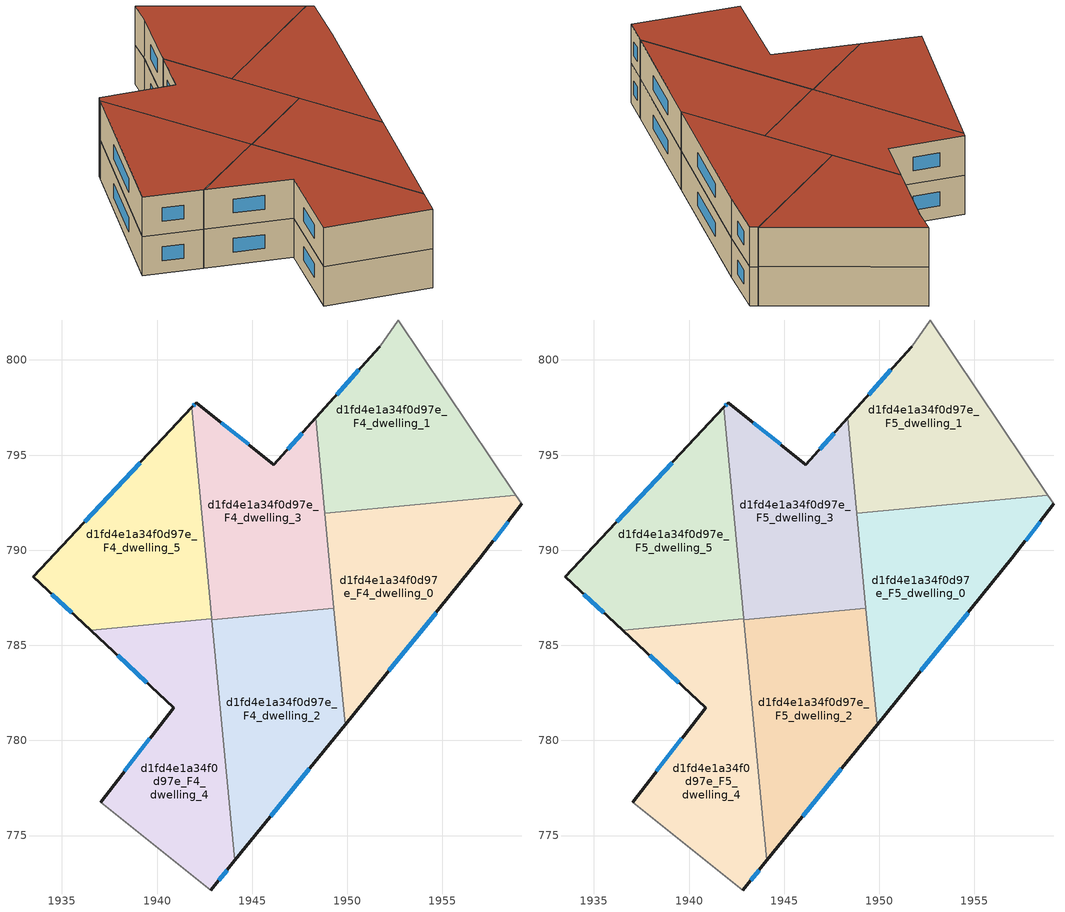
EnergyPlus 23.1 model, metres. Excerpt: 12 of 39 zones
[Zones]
d1fd4e1a34f0d97e_F4_dwelling_0
 floor to d1fd4e1a34f0d97e_F3_dwelling_0 (EU_floor_Construction): 1958.86,792.89 1959.17,792.43 1956.98,789.57 1949.88,780.82 1948.82,791.94 z12
 wall outside (EU_wall_Construction): 1949.88,780.82 1956.98,789.57 1959.17,792.43 z12:15
 wall to d1fd4e1a34f0d97e_F4_dwelling_1 (EU_wall_Construction): 1958.86,792.89 1948.82,791.94 z12:15
 wall adiabatic (EU_wall_Construction): 1959.17,792.43 1958.86,792.89 z12:15
 wall to d1fd4e1a34f0d97e_F4_dwelling_2 (EU_wall_Construction): 1949.3,786.95 1949.88,780.82 z12:15
 wall to d1fd4e1a34f0d97e_F4_dwelling_3 (EU_wall_Construction): 1948.83,791.94 1949.3,786.95 z12:15
 window (EU_Window_Construction): 1957.69,790.5 1958.45,791.5 / 1952.19,783.67 1954.67,786.72 z12.98:14.02
d1fd4e1a34f0d97e_F4_dwelling_1
 floor to d1fd4e1a34f0d97e_F3_dwelling_1 (EU_floor_Construction): 1952.69,802.1 1958.86,792.89 1948.82,791.94 1948.35,796.96 1951.7,800.7 z12
 wall outside (EU_wall_Construction): 1951.7,800.7 1948.35,796.96 z12:15
 wall adiabatic (EU_wall_Construction): 1958.86,792.89 1952.69,802.1 1951.7,800.7 z12:15
 wall to d1fd4e1a34f0d97e_F4_dwelling_3 (EU_wall_Construction): 1948.35,796.96 1948.82,791.94 z12:15
 window (EU_Window_Construction): 1950.61,799.48 1949.44,798.17 z12.98:14.02
d1fd4e1a34f0d97e_F4_dwelling_2
 floor to d1fd4e1a34f0d97e_F3_dwelling_2 (EU_floor_Construction): 1949.3,786.95 1949.88,780.82 1944.09,773.69 1942.89,786.34 z12
 wall outside (EU_wall_Construction): 1944.09,773.69 1949.88,780.82 z12:15
 wall to d1fd4e1a34f0d97e_F4_dwelling_3 (EU_wall_Construction): 1949.3,786.95 1942.89,786.34 z12:15
 wall to d1fd4e1a34f0d97e_F4_dwelling_4 (EU_wall_Construction): 1942.89,786.34 1944.09,773.69 z12:15
 window (EU_Window_Construction): 1945.97,776.01 1948,778.5 z12.98:14.02
d1fd4e1a34f0d97e_F4_dwelling_3
 floor to d1fd4e1a34f0d97e_F3_dwelling_3 (EU_floor_Construction): 1948.35,796.96 1949.3,786.95 1942.89,786.34 1941.82,797.5 1942.06,797.75 1946.15,794.5 z12
 wall outside (EU_wall_Construction): 1948.35,796.96 1946.15,794.5 1942.06,797.75 1941.82,797.5 z12:15
 wall to d1fd4e1a34f0d97e_F4_dwelling_5 (EU_wall_Construction): 1941.82,797.5 1942.88,786.4 z12:15
 wall to d1fd4e1a34f0d97e_F4_dwelling_4 (EU_wall_Construction): 1942.88,786.4 1942.88,786.34 z12:15
 window (EU_Window_Construction): 1941.98,797.67 1941.9,797.59 / 1944.82,795.56 1943.39,796.7 / 1947.63,796.16 1946.86,795.3 z12.98:14.02
d1fd4e1a34f0d97e_F4_dwelling_4
 floor to d1fd4e1a34f0d97e_F3_dwelling_4 (EU_floor_Construction): 1942.88,786.4 1944.09,773.69 1942.83,772.13 1937.03,776.76 1940.87,781.72 1936.5,785.8 z12
 wall outside (EU_wall_Construction): 1942.83,772.13 1944.09,773.69 / 1936.5,785.8 1940.87,781.72 1937.03,776.76 z12:15
 wall adiabatic (EU_wall_Construction): 1937.03,776.76 1942.83,772.13 z12:15
 wall to d1fd4e1a34f0d97e_F4_dwelling_5 (EU_wall_Construction): 1942.88,786.4 1936.5,785.8 z12:15
 window (EU_Window_Construction): 1943.24,772.64 1943.68,773.18 / 1939.62,780.1 1938.28,778.37 / 1937.92,784.47 1939.45,783.04 z12.98:14.02
d1fd4e1a34f0d97e_F4_dwelling_5
 floor to d1fd4e1a34f0d97e_F3_dwelling_5 (EU_floor_Construction): 1941.82,797.5 1942.88,786.4 1936.5,785.8 1933.5,788.61 z12
 wall outside (EU_wall_Construction): 1941.82,797.5 1933.5,788.61 1936.5,785.8 z12:15
 window (EU_Window_Construction): 1934.47,787.69 1935.52,786.71 / 1939.12,794.61 1936.2,791.5 z12.98:14.02
d1fd4e1a34f0d97e_F5_dwelling_0
 floor to d1fd4e1a34f0d97e_F4_dwelling_0 (EU_floor_Construction): 1958.86,792.89 1959.17,792.43 1956.98,789.57 1949.88,780.82 1948.82,791.94 z15
 wall outside (EU_wall_Construction): 1949.88,780.82 1956.98,789.57 1959.17,792.43 z15:18
 wall to d1fd4e1a34f0d97e_F5_dwelling_1 (EU_wall_Construction): 1958.86,792.89 1948.82,791.94 z15:18
 wall adiabatic (EU_wall_Construction): 1959.17,792.43 1958.86,792.89 z15:18
 wall to d1fd4e1a34f0d97e_F5_dwelling_2 (EU_wall_Construction): 1949.3,786.95 1949.88,780.82 z15:18
 wall to d1fd4e1a34f0d97e_F5_dwelling_3 (EU_wall_Construction): 1948.83,791.94 1949.3,786.95 z15:18
 window (EU_Window_Construction): 1957.69,790.5 1958.45,791.5 / 1952.19,783.67 1954.67,786.72 z15.98:17.02
 roof outside (EU_roof_Construction): 1956.98,789.57 1959.17,792.43 1958.86,792.89 1948.82,791.94 1949.88,780.82 z18
d1fd4e1a34f0d97e_F5_dwelling_1
 floor to d1fd4e1a34f0d97e_F4_dwelling_1 (EU_floor_Construction): 1952.69,802.1 1958.86,792.89 1948.82,791.94 1948.35,796.96 1951.7,800.7 z15
 wall outside (EU_wall_Construction): 1951.7,800.7 1948.35,796.96 z15:18
 wall adiabatic (EU_wall_Construction): 1958.86,792.89 1952.69,802.1 1951.7,800.7 z15:18
 wall to d1fd4e1a34f0d97e_F5_dwelling_3 (EU_wall_Construction): 1948.35,796.96 1948.82,791.94 z15:18
 window (EU_Window_Construction): 1950.61,799.48 1949.44,798.17 z15.98:17.02
 roof outside (EU_roof_Construction): 1958.86,792.89 1952.69,802.1 1951.7,800.7 1948.35,796.96 1948.82,791.94 z18
d1fd4e1a34f0d97e_F5_dwelling_2
 floor to d1fd4e1a34f0d97e_F4_dwelling_2 (EU_floor_Construction): 1949.3,786.95 1949.88,780.82 1944.09,773.69 1942.89,786.34 z15
 wall outside (EU_wall_Construction): 1944.09,773.69 1949.88,780.82 z15:18
 wall to d1fd4e1a34f0d97e_F5_dwelling_3 (EU_wall_Construction): 1949.3,786.95 1942.89,786.34 z15:18
 wall to d1fd4e1a34f0d97e_F5_dwelling_4 (EU_wall_Construction): 1942.89,786.34 1944.09,773.69 z15:18
 window (EU_Window_Construction): 1945.97,776.01 1948,778.5 z15.98:17.02
 roof outside (EU_roof_Construction): 1944.09,773.69 1949.88,780.82 1949.3,786.95 1942.89,786.34 z18
d1fd4e1a34f0d97e_F5_dwelling_3
 floor to d1fd4e1a34f0d97e_F4_dwelling_3 (EU_floor_Construction): 1948.35,796.96 1949.3,786.95 1942.89,786.34 1941.82,797.5 1942.06,797.75 1946.15,794.5 z15
 wall outside (EU_wall_Construction): 1948.35,796.96 1946.15,794.5 1942.06,797.75 1941.82,797.5 z15:18
 wall to d1fd4e1a34f0d97e_F5_dwelling_5 (EU_wall_Construction): 1941.82,797.5 1942.88,786.4 z15:18
 wall to d1fd4e1a34f0d97e_F5_dwelling_4 (EU_wall_Construction): 1942.88,786.4 1942.88,786.34 z15:18
 window (EU_Window_Construction): 1941.98,797.67 1941.9,797.59 / 1944.82,795.56 1943.39,796.7 / 1947.63,796.16 1946.86,795.3 z15.98:17.02
 roof outside (EU_roof_Construction): 1949.3,786.95 1948.35,796.96 1946.15,794.5 1942.06,797.75 1941.82,797.5 1942.89,786.34 z18
d1fd4e1a34f0d97e_F5_dwelling_4
 floor to d1fd4e1a34f0d97e_F4_dwelling_4 (EU_floor_Construction): 1942.88,786.4 1944.09,773.69 1942.83,772.13 1937.03,776.76 1940.87,781.72 1936.5,785.8 z15
 wall outside (EU_wall_Construction): 1942.83,772.13 1944.09,773.69 / 1936.5,785.8 1940.87,781.72 1937.03,776.76 z15:18
 wall adiabatic (EU_wall_Construction): 1937.03,776.76 1942.83,772.13 z15:18
 wall to d1fd4e1a34f0d97e_F5_dwelling_5 (EU_wall_Construction): 1942.88,786.4 1936.5,785.8 z15:18
 window (EU_Window_Construction): 1943.24,772.64 1943.68,773.18 / 1939.62,780.1 1938.28,778.37 / 1937.92,784.47 1939.45,783.04 z15.98:17.02
 roof outside (EU_roof_Construction): 1942.83,772.13 1944.09,773.69 1942.88,786.4 1936.5,785.8 1940.87,781.72 1937.03,776.76 z18
d1fd4e1a34f0d97e_F5_dwelling_5
 floor to d1fd4e1a34f0d97e_F4_dwelling_5 (EU_floor_Construction): 1941.82,797.5 1942.88,786.4 1936.5,785.8 1933.5,788.61 z15
 wall outside (EU_wall_Construction): 1941.82,797.5 1933.5,788.61 1936.5,785.8 z15:18
 window (EU_Window_Construction): 1934.47,787.69 1935.52,786.71 / 1939.12,794.61 1936.2,791.5 z15.98:17.02
 roof outside (EU_roof_Construction): 1942.88,786.4 1941.82,797.5 1933.5,788.61 1936.5,785.8 z18
[Building]
EU S2 Campaign: North Axis=0; Terrain=City; Solar Distribution=FullExterior
[Site:Location]
Bologna: Latitude=44.5; Longitude=11.25; Time Zone=1; Elevation=37
[SizingPeriod:WeatherFileDays]
AnnualSizingPeriod: Begin Month=1; Begin Day of Month=1; End Month=12; End Day of Month=31; Day of Week for Start Day=Monday; Use Weather File Daylight Saving Period=No; Use Weather File Rain and Snow Indicators=No
[MATERIAL]
EU_InternalMass_Material: Roughness=MediumRough; Thickness=0.1; Conductivity=1; Density=1800; Specific Heat=900; Thermal Absorptance=0.9; Solar Absorptance=0.7; Visible Absorptance=0.7
[MATERIAL:NOMASS] Roughness=MediumRough; Thermal Absorptance=0.9; Solar Absorptance=0.7; Visible Absorptance=0.7
Name | Thermal Resistance
EU_wall_NoMass | 0.905828
EU_roof_NoMass | 0.37593
EU_floor_NoMass | 0.67114
[WINDOWMATERIAL:SIMPLEGLAZINGSYSTEM]
EU_Window_SimpleGlazing: UFactor=4.52486; Solar Heat Gain Coefficient=0.85; Visible Transmittance=0.85
[CONSTRUCTION]
EU_wall_Construction: EU_wall_NoMass
EU_roof_Construction: EU_roof_NoMass
EU_floor_Construction: EU_floor_NoMass
EU_Window_Construction: EU_Window_SimpleGlazing
EU_InternalMass_Construction: EU_InternalMass_Material
[ZONE] Type=1; Multiplier=1; Ceiling Height=autocalculate; Floor Area=autocalculate; Part of Total Floor Area=Yes
Name | Volume
d1fd4e1a34f0d97e_F4_dwelling_0; d1fd4e1a34f0d97e_F5_dwelling_0 | 182.363
d1fd4e1a34f0d97e_F4_dwelling_1; d1fd4e1a34f0d97e_F5_dwelling_1 | 182.381
d1fd4e1a34f0d97e_F4_dwelling_2; d1fd4e1a34f0d97e_F5_dwelling_2 | 182.365
d1fd4e1a34f0d97e_F4_dwelling_3; d1fd4e1a34f0d97e_F5_dwelling_3 | 182.358
d1fd4e1a34f0d97e_F4_dwelling_4; d1fd4e1a34f0d97e_F5_dwelling_4 | 182.347
d1fd4e1a34f0d97e_F4_dwelling_5; d1fd4e1a34f0d97e_F5_dwelling_5 | 182.35
[INTERNALMASS] Construction=EU_InternalMass_Construction
Name | Zone or ZoneList | Surface Area
d1fd4e1a34f0d97e_F4_dwelling_0_EU_InternalMass | d1fd4e1a34f0d97e_F4_dwelling_0 | 60.7877
d1fd4e1a34f0d97e_F4_dwelling_1_EU_InternalMass | d1fd4e1a34f0d97e_F4_dwelling_1 | 60.7942
d1fd4e1a34f0d97e_F4_dwelling_2_EU_InternalMass | d1fd4e1a34f0d97e_F4_dwelling_2 | 60.7881
d1fd4e1a34f0d97e_F4_dwelling_3_EU_InternalMass | d1fd4e1a34f0d97e_F4_dwelling_3 | 60.7861
d1fd4e1a34f0d97e_F4_dwelling_4_EU_InternalMass | d1fd4e1a34f0d97e_F4_dwelling_4 | 60.7826
d1fd4e1a34f0d97e_F4_dwelling_5_EU_InternalMass | d1fd4e1a34f0d97e_F4_dwelling_5 | 60.7833
d1fd4e1a34f0d97e_F5_dwelling_0_EU_InternalMass | d1fd4e1a34f0d97e_F5_dwelling_0 | 60.7877
d1fd4e1a34f0d97e_F5_dwelling_1_EU_InternalMass | d1fd4e1a34f0d97e_F5_dwelling_1 | 60.7942
d1fd4e1a34f0d97e_F5_dwelling_2_EU_InternalMass | d1fd4e1a34f0d97e_F5_dwelling_2 | 60.7881
d1fd4e1a34f0d97e_F5_dwelling_3_EU_InternalMass | d1fd4e1a34f0d97e_F5_dwelling_3 | 60.7861
d1fd4e1a34f0d97e_F5_dwelling_4_EU_InternalMass | d1fd4e1a34f0d97e_F5_dwelling_4 | 60.7826
d1fd4e1a34f0d97e_F5_dwelling_5_EU_InternalMass | d1fd4e1a34f0d97e_F5_dwelling_5 | 60.7833
[OTHEREQUIPMENT] Fuel Type=Electricity; Design Level Calculation Method=Watts/Area; Power per Zone Floor Area=1; Fraction Latent=0; Fraction Radiant=0; Fraction Lost=0; Carbon Dioxide Generation Rate=0; EndUse Subcategory=EU_Step8_InternalGains
Name | Zone or ZoneList or Space or SpaceList | Schedule
EU_Step8_InternalGain_d1fd4e1a34f0d97e_F4_dwelling_0_f000 | d1fd4e1a34f0d97e_F4_dwelling_0 | EU_Step8_GainSchedule_d1fd4e1a34f0d97e_F4_dwelling_0_f000
EU_Step8_InternalGain_d1fd4e1a34f0d97e_F4_dwelling_1_f000 | d1fd4e1a34f0d97e_F4_dwelling_1 | EU_Step8_GainSchedule_d1fd4e1a34f0d97e_F4_dwelling_1_f000
EU_Step8_InternalGain_d1fd4e1a34f0d97e_F4_dwelling_2_f000 | d1fd4e1a34f0d97e_F4_dwelling_2 | EU_Step8_GainSchedule_d1fd4e1a34f0d97e_F4_dwelling_2_f000
EU_Step8_InternalGain_d1fd4e1a34f0d97e_F4_dwelling_3_f000 | d1fd4e1a34f0d97e_F4_dwelling_3 | EU_Step8_GainSchedule_d1fd4e1a34f0d97e_F4_dwelling_3_f000
EU_Step8_InternalGain_d1fd4e1a34f0d97e_F4_dwelling_4_f000 | d1fd4e1a34f0d97e_F4_dwelling_4 | EU_Step8_GainSchedule_d1fd4e1a34f0d97e_F4_dwelling_4_f000
EU_Step8_InternalGain_d1fd4e1a34f0d97e_F4_dwelling_5_f000 | d1fd4e1a34f0d97e_F4_dwelling_5 | EU_Step8_GainSchedule_d1fd4e1a34f0d97e_F4_dwelling_5_f000
EU_Step8_InternalGain_d1fd4e1a34f0d97e_F5_dwelling_0_f000 | d1fd4e1a34f0d97e_F5_dwelling_0 | EU_Step8_GainSchedule_d1fd4e1a34f0d97e_F5_dwelling_0_f000
EU_Step8_InternalGain_d1fd4e1a34f0d97e_F5_dwelling_1_f000 | d1fd4e1a34f0d97e_F5_dwelling_1 | EU_Step8_GainSchedule_d1fd4e1a34f0d97e_F5_dwelling_1_f000
EU_Step8_InternalGain_d1fd4e1a34f0d97e_F5_dwelling_2_f000 | d1fd4e1a34f0d97e_F5_dwelling_2 | EU_Step8_GainSchedule_d1fd4e1a34f0d97e_F5_dwelling_2_f000
EU_Step8_InternalGain_d1fd4e1a34f0d97e_F5_dwelling_3_f000 | d1fd4e1a34f0d97e_F5_dwelling_3 | EU_Step8_GainSchedule_d1fd4e1a34f0d97e_F5_dwelling_3_f000
EU_Step8_InternalGain_d1fd4e1a34f0d97e_F5_dwelling_4_f000 | d1fd4e1a34f0d97e_F5_dwelling_4 | EU_Step8_GainSchedule_d1fd4e1a34f0d97e_F5_dwelling_4_f000
EU_Step8_InternalGain_d1fd4e1a34f0d97e_F5_dwelling_5_f000 | d1fd4e1a34f0d97e_F5_dwelling_5 | EU_Step8_GainSchedule_d1fd4e1a34f0d97e_F5_dwelling_5_f000
[ZONEVENTILATION:DESIGNFLOWRATE] Schedule=EU_AlwaysOn; Design Flow Rate Calculation Method=AirChanges/Hour; Air Changes per Hour=0.73129; Ventilation Type=Natural; Fan Pressure Rise=0; Fan Total Efficiency=1; Constant Term Coefficient=1; Temperature Term Coefficient=0; Velocity Term Coefficient=0; Velocity Squared Term Coefficient=0; Minimum Indoor Temperature=-100; Maximum Indoor Temperature=100; Delta Temperature=-100; Minimum Outdoor Temperature=-100; Maximum Outdoor Temperature=100; Maximum Wind Speed=40
Name | Zone or ZoneList or Space or SpaceList
EU_ConstantAir_d1fd4e1a34f0d97e_F4_dwelling_0 | d1fd4e1a34f0d97e_F4_dwelling_0
EU_ConstantAir_d1fd4e1a34f0d97e_F4_dwelling_1 | d1fd4e1a34f0d97e_F4_dwelling_1
EU_ConstantAir_d1fd4e1a34f0d97e_F4_dwelling_2 | d1fd4e1a34f0d97e_F4_dwelling_2
EU_ConstantAir_d1fd4e1a34f0d97e_F4_dwelling_3 | d1fd4e1a34f0d97e_F4_dwelling_3
EU_ConstantAir_d1fd4e1a34f0d97e_F4_dwelling_4 | d1fd4e1a34f0d97e_F4_dwelling_4
EU_ConstantAir_d1fd4e1a34f0d97e_F4_dwelling_5 | d1fd4e1a34f0d97e_F4_dwelling_5
EU_ConstantAir_d1fd4e1a34f0d97e_F5_dwelling_0 | d1fd4e1a34f0d97e_F5_dwelling_0
EU_ConstantAir_d1fd4e1a34f0d97e_F5_dwelling_1 | d1fd4e1a34f0d97e_F5_dwelling_1
EU_ConstantAir_d1fd4e1a34f0d97e_F5_dwelling_2 | d1fd4e1a34f0d97e_F5_dwelling_2
EU_ConstantAir_d1fd4e1a34f0d97e_F5_dwelling_3 | d1fd4e1a34f0d97e_F5_dwelling_3
EU_ConstantAir_d1fd4e1a34f0d97e_F5_dwelling_4 | d1fd4e1a34f0d97e_F5_dwelling_4
EU_ConstantAir_d1fd4e1a34f0d97e_F5_dwelling_5 | d1fd4e1a34f0d97e_F5_dwelling_5
[HVACTEMPLATE:THERMOSTAT] Constant Heating Setpoint=20; Constant Cooling Setpoint=50
EU_HeatOnly_d1fd4e1a34f0d97e_F0_dwelling_0; EU_HeatOnly_d1fd4e1a34f0d97e_F0_dwelling_1; EU_HeatOnly_d1fd4e1a34f0d97e_F0_dwelling_2; EU_HeatOnly_d1fd4e1a34f0d97e_F0_dwelling_3; EU_HeatOnly_d1fd4e1a34f0d97e_F0_dwelling_4; EU_HeatOnly_d1fd4e1a34f0d97e_F0_dwelling_5; EU_HeatOnly_d1fd4e1a34f0d97e_F0_dwelling_6; EU_HeatOnly_d1fd4e1a34f0d97e_F1_dwelling_0; EU_HeatOnly_d1fd4e1a34f0d97e_F1_dwelling_1; EU_HeatOnly_d1fd4e1a34f0d97e_F1_dwelling_2; EU_HeatOnly_d1fd4e1a34f0d97e_F1_dwelling_3; EU_HeatOnly_d1fd4e1a34f0d97e_F1_dwelling_4; EU_HeatOnly_d1fd4e1a34f0d97e_F1_dwelling_5; EU_HeatOnly_d1fd4e1a34f0d97e_F1_dwelling_6; EU_HeatOnly_d1fd4e1a34f0d97e_F2_dwelling_0; EU_HeatOnly_d1fd4e1a34f0d97e_F2_dwelling_1; EU_HeatOnly_d1fd4e1a34f0d97e_F2_dwelling_2; EU_HeatOnly_d1fd4e1a34f0d97e_F2_dwelling_3; EU_HeatOnly_d1fd4e1a34f0d97e_F2_dwelling_4; EU_HeatOnly_d1fd4e1a34f0d97e_F2_dwelling_5; EU_HeatOnly_d1fd4e1a34f0d97e_F2_dwelling_6; EU_HeatOnly_d1fd4e1a34f0d97e_F3_dwelling_0; EU_HeatOnly_d1fd4e1a34f0d97e_F3_dwelling_1; EU_HeatOnly_d1fd4e1a34f0d97e_F3_dwelling_2; EU_HeatOnly_d1fd4e1a34f0d97e_F3_dwelling_3; EU_HeatOnly_d1fd4e1a34f0d97e_F3_dwelling_4; EU_HeatOnly_d1fd4e1a34f0d97e_F3_dwelling_5; EU_HeatOnly_d1fd4e1a34f0d97e_F4_dwelling_0; EU_HeatOnly_d1fd4e1a34f0d97e_F4_dwelling_1; EU_HeatOnly_d1fd4e1a34f0d97e_F4_dwelling_2; EU_HeatOnly_d1fd4e1a34f0d97e_F4_dwelling_3; EU_HeatOnly_d1fd4e1a34f0d97e_F4_dwelling_4; EU_HeatOnly_d1fd4e1a34f0d97e_F4_dwelling_5; EU_HeatOnly_d1fd4e1a34f0d97e_F5_dwelling_0; EU_HeatOnly_d1fd4e1a34f0d97e_F5_dwelling_1; EU_HeatOnly_d1fd4e1a34f0d97e_F5_dwelling_2; EU_HeatOnly_d1fd4e1a34f0d97e_F5_dwelling_3; EU_HeatOnly_d1fd4e1a34f0d97e_F5_dwelling_4; EU_HeatOnly_d1fd4e1a34f0d97e_F5_dwelling_5
[HVACTEMPLATE:ZONE:IDEALLOADSAIRSYSTEM] System Availability Schedule=EU_AlwaysOn; Maximum Heating Supply Air Temperature=50; Minimum Cooling Supply Air Temperature=13; Maximum Heating Supply Air Humidity Ratio=0.0156; Minimum Cooling Supply Air Humidity Ratio=0.0077; Heating Limit=NoLimit; Cooling Limit=NoLimit; Heating Availability Schedule=EU_AlwaysOn; Cooling Availability Schedule=EU_CoolingOff; Dehumidification Control Type=ConstantSensibleHeatRatio; Cooling Sensible Heat Ratio=0.7; Dehumidification Setpoint=60; Humidification Control Type=None; Humidification Setpoint=30; Outdoor Air Method=None; Outdoor Air Flow Rate per Person=0.00944; Outdoor Air Flow Rate per Zone Floor Area=0; Outdoor Air Flow Rate per Zone=0; Demand Controlled Ventilation Type=None; Outdoor Air Economizer Type=NoEconomizer; Heat Recovery Type=None; Sensible Heat Recovery Effectiveness=0.7; Latent Heat Recovery Effectiveness=0.65
Name | Template Thermostat
d1fd4e1a34f0d97e_F4_dwelling_0 | EU_HeatOnly_d1fd4e1a34f0d97e_F4_dwelling_0
d1fd4e1a34f0d97e_F4_dwelling_1 | EU_HeatOnly_d1fd4e1a34f0d97e_F4_dwelling_1
d1fd4e1a34f0d97e_F4_dwelling_2 | EU_HeatOnly_d1fd4e1a34f0d97e_F4_dwelling_2
d1fd4e1a34f0d97e_F4_dwelling_3 | EU_HeatOnly_d1fd4e1a34f0d97e_F4_dwelling_3
d1fd4e1a34f0d97e_F4_dwelling_4 | EU_HeatOnly_d1fd4e1a34f0d97e_F4_dwelling_4
d1fd4e1a34f0d97e_F4_dwelling_5 | EU_HeatOnly_d1fd4e1a34f0d97e_F4_dwelling_5
d1fd4e1a34f0d97e_F5_dwelling_0 | EU_HeatOnly_d1fd4e1a34f0d97e_F5_dwelling_0
d1fd4e1a34f0d97e_F5_dwelling_1 | EU_HeatOnly_d1fd4e1a34f0d97e_F5_dwelling_1
d1fd4e1a34f0d97e_F5_dwelling_2 | EU_HeatOnly_d1fd4e1a34f0d97e_F5_dwelling_2
d1fd4e1a34f0d97e_F5_dwelling_3 | EU_HeatOnly_d1fd4e1a34f0d97e_F5_dwelling_3
d1fd4e1a34f0d97e_F5_dwelling_4 | EU_HeatOnly_d1fd4e1a34f0d97e_F5_dwelling_4
d1fd4e1a34f0d97e_F5_dwelling_5 | EU_HeatOnly_d1fd4e1a34f0d97e_F5_dwelling_5
[SIZING:ZONE] Zone Cooling Design Supply Air Temperature Input Method=SupplyAirTemperature; Zone Cooling Design Supply Air Temperature=13; Zone Heating Design Supply Air Temperature Input Method=SupplyAirTemperature; Zone Heating Design Supply Air Temperature=50; Zone Cooling Design Supply Air Humidity Ratio=0.008; Zone Heating Design Supply Air Humidity Ratio=0.008; Cooling Design Air Flow Method=DesignDay; Cooling Design Air Flow Rate=0; Cooling Minimum Air Flow per Zone Floor Area=0.000762; Cooling Minimum Air Flow=0; Cooling Minimum Air Flow Fraction=0.2; Heating Design Air Flow Method=DesignDay; Heating Design Air Flow Rate=0; Heating Maximum Air Flow per Zone Floor Area=0.002032; Heating Maximum Air Flow=0.141576; Heating Maximum Air Flow Fraction=0.3; Account for Dedicated Outdoor Air System=No; Dedicated Outdoor Air System Control Strategy=NeutralSupplyAir; Dedicated Outdoor Air Low Setpoint Temperature for Design=autosize; Dedicated Outdoor Air High Setpoint Temperature for Design=autosize; Zone Load Sizing Method=Sensible Load Only No Latent Load; Zone Latent Cooling Design Supply Air Humidity Ratio Input Method=HumidityRatioDifference; Zone Cooling Design Supply Air Humidity Ratio Difference=0.005; Zone Latent Heating Design Supply Air Humidity Ratio Input Method=HumidityRatioDifference; Zone Humidification Design Supply Air Humidity Ratio Difference=0.005
d1fd4e1a34f0d97e_F4_dwelling_0; d1fd4e1a34f0d97e_F4_dwelling_1; d1fd4e1a34f0d97e_F4_dwelling_2; d1fd4e1a34f0d97e_F4_dwelling_3; d1fd4e1a34f0d97e_F4_dwelling_4; d1fd4e1a34f0d97e_F4_dwelling_5; d1fd4e1a34f0d97e_F5_dwelling_0; d1fd4e1a34f0d97e_F5_dwelling_1; d1fd4e1a34f0d97e_F5_dwelling_2; d1fd4e1a34f0d97e_F5_dwelling_3; d1fd4e1a34f0d97e_F5_dwelling_4; d1fd4e1a34f0d97e_F5_dwelling_5
[SCHEDULE:CONSTANT]
Name | Hourly Value
EU_AlwaysOn | 1
EU_CoolingOff | 0
[SCHEDULE:FILE] Column Number=1; Rows to Skip at Top=0; Number of Hours of Data=8760; Column Separator=Comma; Interpolate to Timestep=No; Minutes per Item=60; Adjust Schedule for Daylight Savings=Yes
Name | File
EU_Step8_GainSchedule_d1fd4e1a34f0d97e_F4_dwelling_0_f000 | ../../schedules/d1fd4e1a34f0d97e/d1fd4e1a34f0d97e_F4_dwelling_0_f000_gain.csv
EU_Step8_GainSchedule_d1fd4e1a34f0d97e_F4_dwelling_1_f000 | ../../schedules/d1fd4e1a34f0d97e/d1fd4e1a34f0d97e_F4_dwelling_1_f000_gain.csv
EU_Step8_GainSchedule_d1fd4e1a34f0d97e_F4_dwelling_2_f000 | ../../schedules/d1fd4e1a34f0d97e/d1fd4e1a34f0d97e_F4_dwelling_2_f000_gain.csv
EU_Step8_GainSchedule_d1fd4e1a34f0d97e_F4_dwelling_3_f000 | ../../schedules/d1fd4e1a34f0d97e/d1fd4e1a34f0d97e_F4_dwelling_3_f000_gain.csv
EU_Step8_GainSchedule_d1fd4e1a34f0d97e_F4_dwelling_4_f000 | ../../schedules/d1fd4e1a34f0d97e/d1fd4e1a34f0d97e_F4_dwelling_4_f000_gain.csv
EU_Step8_GainSchedule_d1fd4e1a34f0d97e_F4_dwelling_5_f000 | ../../schedules/d1fd4e1a34f0d97e/d1fd4e1a34f0d97e_F4_dwelling_5_f000_gain.csv
EU_Step8_GainSchedule_d1fd4e1a34f0d97e_F5_dwelling_0_f000 | ../../schedules/d1fd4e1a34f0d97e/d1fd4e1a34f0d97e_F5_dwelling_0_f000_gain.csv
EU_Step8_GainSchedule_d1fd4e1a34f0d97e_F5_dwelling_1_f000 | ../../schedules/d1fd4e1a34f0d97e/d1fd4e1a34f0d97e_F5_dwelling_1_f000_gain.csv
EU_Step8_GainSchedule_d1fd4e1a34f0d97e_F5_dwelling_2_f000 | ../../schedules/d1fd4e1a34f0d97e/d1fd4e1a34f0d97e_F5_dwelling_2_f000_gain.csv
EU_Step8_GainSchedule_d1fd4e1a34f0d97e_F5_dwelling_3_f000 | ../../schedules/d1fd4e1a34f0d97e/d1fd4e1a34f0d97e_F5_dwelling_3_f000_gain.csv
EU_Step8_GainSchedule_d1fd4e1a34f0d97e_F5_dwelling_4_f000 | ../../schedules/d1fd4e1a34f0d97e/d1fd4e1a34f0d97e_F5_dwelling_4_f000_gain.csv
EU_Step8_GainSchedule_d1fd4e1a34f0d97e_F5_dwelling_5_f000 | ../../schedules/d1fd4e1a34f0d97e/d1fd4e1a34f0d97e_F5_dwelling_5_f000_gain.csv
